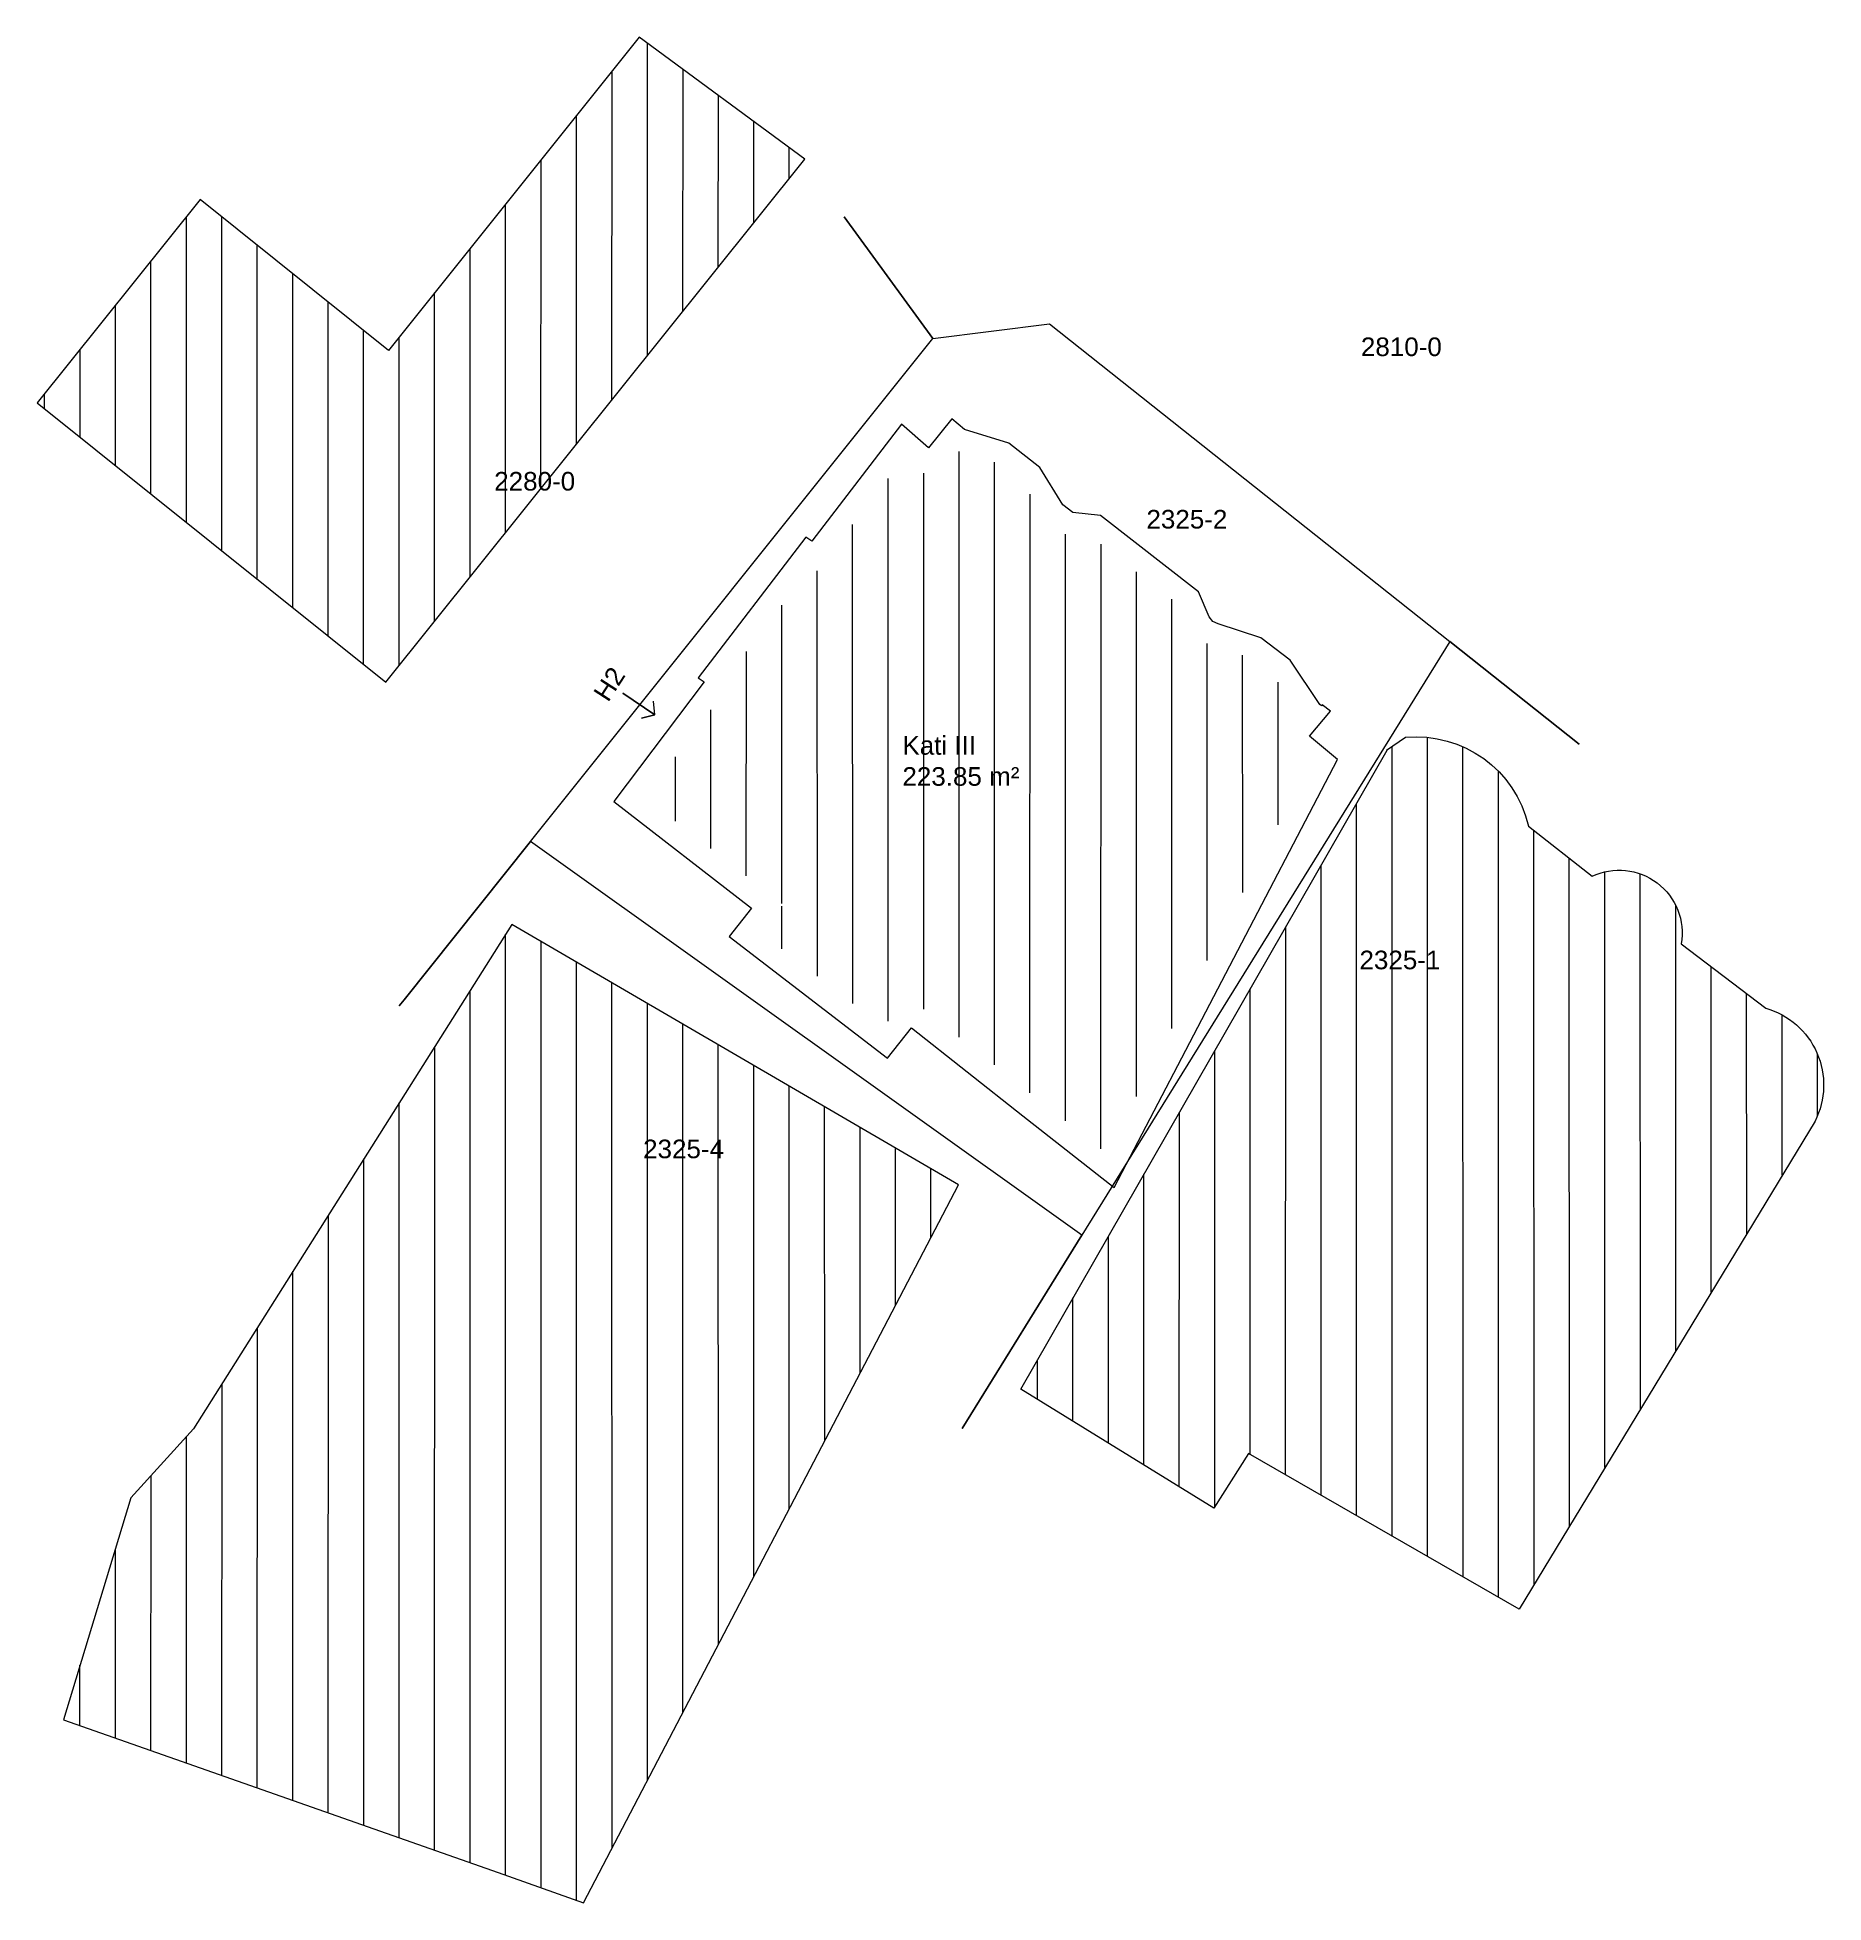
# Model space of a CAD drawing. Header units: metres. Extents: x 7512487.3 to 7512535.3, y 4692016.5 to 4692066.6.
import ezdxf

# ---------------------------------------------------------------- set-up
doc = ezdxf.new("R2010")
doc.units = ezdxf.units.M
for name, color, linetype, lineweight in [('Bodrumi', 20, 'Continuous', 0), ('Etazha', 7, 'Continuous', 0), ('hash ndertesa fqinje', 30, 'Continuous', 0), ('hyrjet', 54, 'Continuous', 0), ('Kati 2', 1, 'Continuous', 0), ('kati 2 hash', 1, 'Continuous', 0), ('ndertesa fqinje', 30, 'Continuous', 0), ('nr parc fqinje', 8, 'Continuous', 0), ('parc fqinje', 8, 'Continuous', 0), ('Parcela kadastrale', 7, 'Continuous', 0)]:
    doc.layers.add(name, color=color, linetype=linetype, lineweight=lineweight)
doc.styles.get("Standard").update_dxf_attribs({"font": 'arial.ttf'})

msp = doc.modelspace()

# ---------------------------------------------------------------- hatches: boundary and pattern name
at = {"layer": 'hash ndertesa fqinje'}
h = msp.add_hatch(dxfattribs=at)
h.set_pattern_fill('ANSI31', color=256, scale=0.3, angle=45)
h.paths.add_polyline_path([(7512535.075, 4692037.481, 0.471019), (7512533.749, 4692040.515), (7512531.482, 4692042.241, 0.606805), (7512529.084, 4692044.06), (7512527.377, 4692045.406, 0.375223), (7512524.072, 4692047.793), (7512523.589, 4692047.462), (7512513.737, 4692030.281), (7512518.922, 4692027.081), (7512519.856, 4692028.551), (7512527.122, 4692024.369)])
h.paths.add_polyline_path([(7512512.06, 4692035.765), (7512500.064, 4692042.763), (7512491.512, 4692029.208), (7512489.835, 4692027.357), (7512488.02, 4692021.398), (7512499.695, 4692017.29), (7512501.995, 4692016.481)])
h.paths.add_polyline_path([(7512507.937, 4692063.324), (7512503.49, 4692066.6), (7512496.753, 4692058.189), (7512491.694, 4692062.24), (7512487.318, 4692056.777), (7512496.684, 4692049.275)])
at = {"layer": 'kati 2 hash'}
h = msp.add_hatch(dxfattribs=at)
h.set_pattern_fill('ANSI31', color=256, scale=0.3, angle=45)
h.set_pattern_definition([(90, (-26.8693, -30.7011), (-0.9525, 2e-16), [])])
h.paths.add_polyline_path([(7512521.49, 4692047.048), (7512520.645, 4692047.753), (7512521.215, 4692048.428), (7512520.535, 4692049.448), (7512519.907, 4692049.926), (7512518.835, 4692050.279), (7512518.524, 4692050.408), (7512518.282, 4692050.716), (7512518.02, 4692051.325), (7512515.649, 4692053.171), (7512514.906, 4692053.25), (7512514.411, 4692053.624), (7512513.796, 4692054.635), (7512513.131, 4692055.156), (7512511.979, 4692055.506), (7512511.336, 4692054.705), (7512510.623, 4692055.33), (7512508.257, 4692052.257), (7512508.1, 4692052.361), (7512505.939, 4692049.536), (7512506.095, 4692049.434), (7512503.639, 4692046.178), (7512507.356, 4692043.301), (7512506.751, 4692042.546), (7512510.054, 4692040.006), (7512510.699, 4692040.825), (7512514.164, 4692038.096), (7512516.046, 4692036.615)])
h.paths.add_polyline_path([(7512510.381, 4692046.215), (7512513.806, 4692046.215), (7512513.806, 4692048.081), (7512510.381, 4692048.081)], flags=24)

# ---------------------------------------------------------------- linework, layer by layer
at = {"layer": 'hyrjet', "lineweight": 15, "flags": 128}
msp.add_lwpolyline([(7512503.907, 4692048.399), (7512503.044, 4692048.982), (7512503.907, 4692048.399), (7512503.55, 4692048.303), (7512503.907, 4692048.399), (7512503.867, 4692048.759)], dxfattribs=at)
at = {"layer": 'Kati 2', "elevation": 627.291, "flags": 128}
msp.add_lwpolyline([(7512522.246, 4692047.199), (7512521.493, 4692047.827), (7512522.056, 4692048.494), (7512521.836, 4692048.665), (7512521.817, 4692048.641), (7512521.769, 4692048.678), (7512520.978, 4692049.865), (7512520.19, 4692050.464), (7512519.044, 4692050.842), (7512518.899, 4692050.902), (7512518.802, 4692051.025), (7512518.511, 4692051.704), (7512515.882, 4692053.75), (7512515.135, 4692053.829), (7512514.864, 4692054.034), (7512514.252, 4692055.04), (7512513.413, 4692055.697), (7512512.223, 4692056.059), (7512511.884, 4692056.346), (7512511.26, 4692055.569), (7512510.537, 4692056.202), (7512508.122, 4692053.065), (7512507.963, 4692053.17), (7512505.072, 4692049.39), (7512505.231, 4692049.285), (7512502.803, 4692046.066), (7512506.506, 4692043.2), (7512505.9, 4692042.443), (7512510.158, 4692039.169), (7512510.799, 4692039.983), (7512513.793, 4692037.625), (7512516.243, 4692035.696)], close=True, dxfattribs=at)
at = {"layer": 'ndertesa fqinje', "flags": 128}
for points in [[(7512496.753, 4692058.189), (7512491.694, 4692062.24), (7512487.318, 4692056.777), (7512496.684, 4692049.275), (7512507.937, 4692063.324), (7512503.49, 4692066.6)], [(7512512.06, 4692035.765), (7512500.064, 4692042.763), (7512491.512, 4692029.208), (7512489.835, 4692027.357), (7512488.02, 4692021.398), (7512499.695, 4692017.29), (7512501.995, 4692016.481)]]:
    msp.add_lwpolyline(points, close=True, dxfattribs=at)
msp.add_lwpolyline([(7512523.561, 4692047.443), (7512524.072, 4692047.793, -0.375223), (7512527.377, 4692045.406), (7512529.084, 4692044.06, -0.606805), (7512531.482, 4692042.241), (7512533.749, 4692040.515, -0.471019), (7512535.075, 4692037.481), (7512527.122, 4692024.369), (7512519.856, 4692028.551), (7512518.922, 4692027.081), (7512513.737, 4692030.281), (7512523.58, 4692047.447)], format="xyb", dxfattribs=at)
at = {"layer": 'parc fqinje'}
for points in [[(7512508.996, 4692061.777), (7512511.371, 4692058.508)], [(7512511.371, 4692058.508), (7512508.996, 4692061.777)], [(7512525.263, 4692050.362), (7512528.735, 4692047.605)], [(7512528.735, 4692047.605), (7512525.263, 4692050.362)], [(7512500.569, 4692044.993), (7512497.17, 4692040.74), (7512497.039, 4692040.577)], [(7512497.039, 4692040.577), (7512497.17, 4692040.74), (7512500.569, 4692044.993)], [(7512512.163, 4692029.223), (7512515.38, 4692034.419)], [(7512515.38, 4692034.419), (7512512.163, 4692029.223)]]:
    msp.add_lwpolyline(points, dxfattribs=at)
at = {"layer": 'Parcela kadastrale', "flags": 128}
msp.add_lwpolyline([(7512525.263, 4692050.362), (7512515.38, 4692034.419), (7512500.569, 4692044.993), (7512511.371, 4692058.508), (7512514.511, 4692058.898), (7512525.263, 4692050.362)], dxfattribs=at)

# ---------------------------------------------------------------- texts
at = {"layer": 'Bodrumi', "insert": (7512510.557, 4692047.824), "char_height": 0.5, "attachment_point": 1}
msp.add_mtext_dynamic_manual_height_columns('Kati III\\P223.85 m²', width=4.76477, gutter_width=0.935, heights=[0], dxfattribs=at)
at = {"layer": 'Etazha', "insert": (7512517.113, 4692053.902), "char_height": 0.5, "attachment_point": 1}
msp.add_mtext_dynamic_manual_height_columns('2325-2', width=2.42608, gutter_width=0.935, heights=[0], dxfattribs=at)
at = {"layer": 'hyrjet', "lineweight": 15}
msp.add_text('H2', height=0.5, rotation=57.1245, dxfattribs=at).set_placement((7512502.651, 4692048.714))
at = {"layer": 'nr parc fqinje', "char_height": 0.5, "attachment_point": 1}
for s, insert in [('2810-0', (7512522.874, 4692058.535)), ('2280-0', (7512499.592, 4692054.922)), ('2325-1', (7512522.836, 4692042.06)), ('2325-4', (7512503.592, 4692036.983))]:
    msp.add_mtext_dynamic_manual_height_columns(s, width=1.70865, gutter_width=0.935, heights=[0], dxfattribs=dict(at, insert=insert))

doc.saveas('drawing.dxf')
